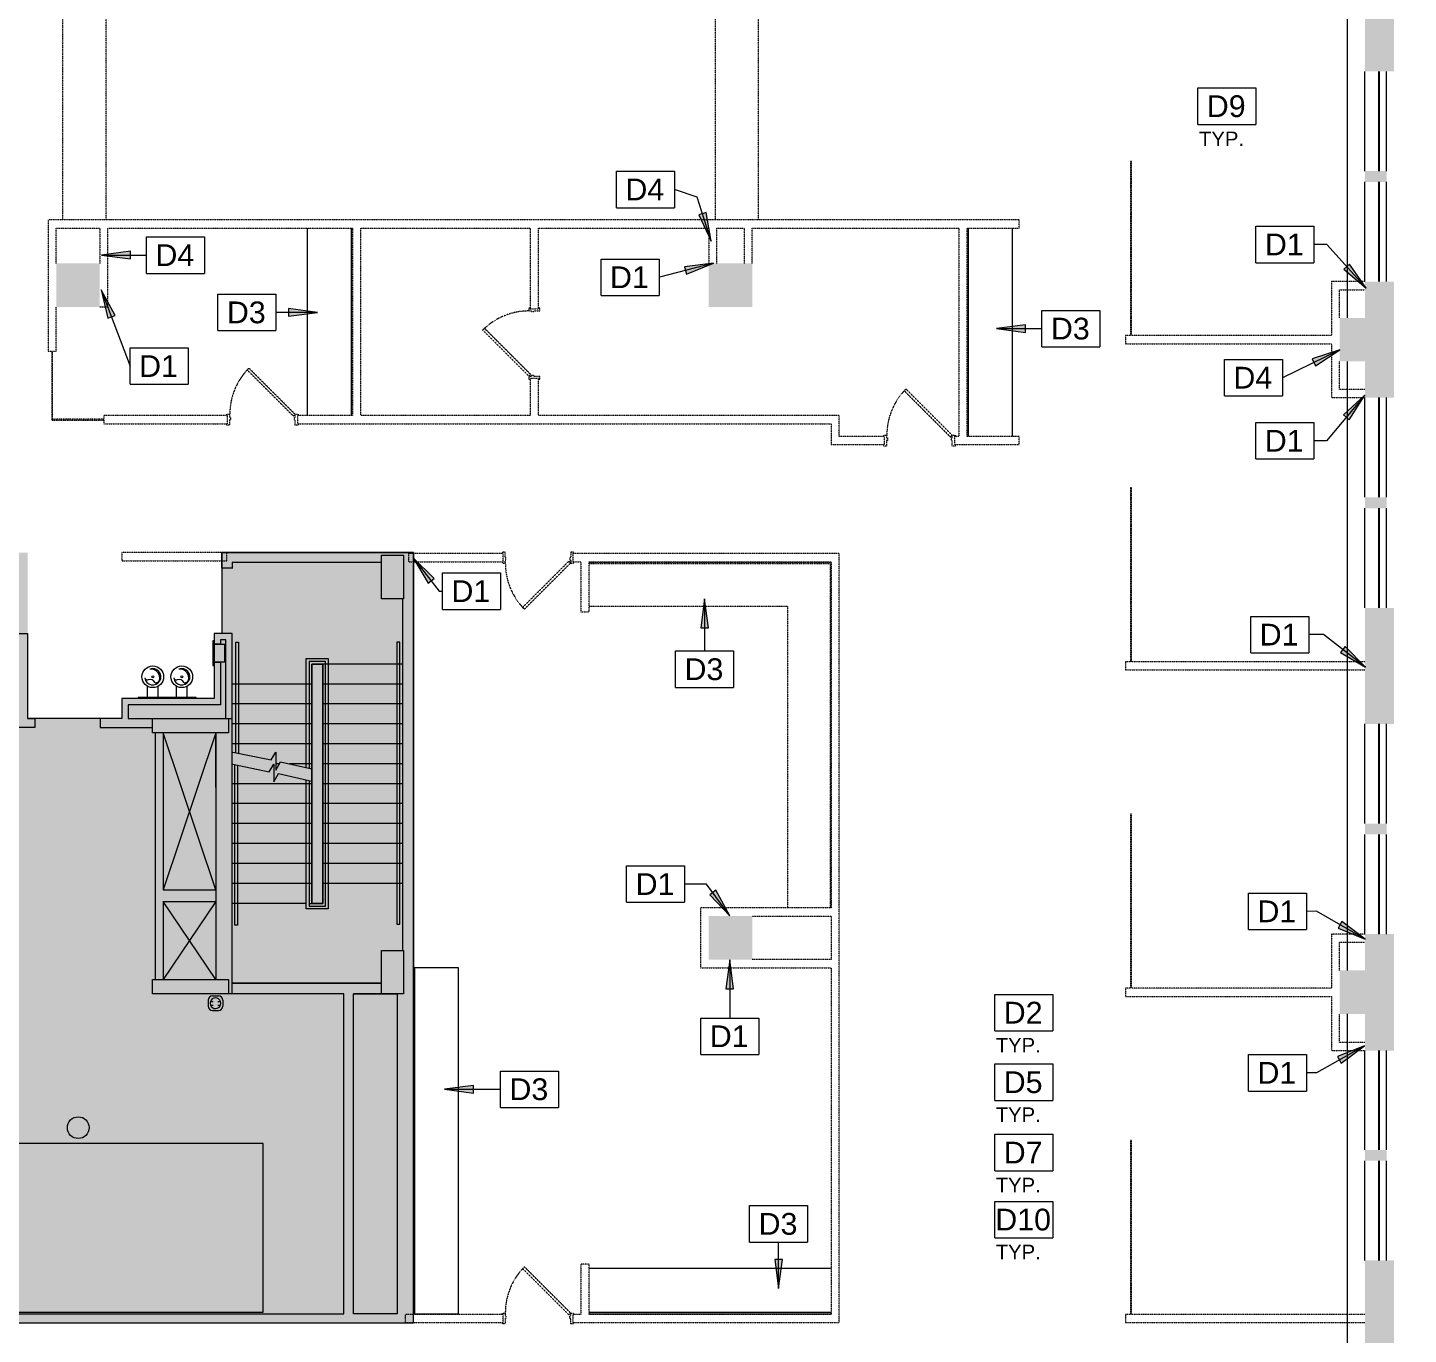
# Model space of a CAD drawing. Header units: inches. Extents: x 3 to 2535, y 0 to 2055.
# Drawn here: x 1773 to 2535, y 807 to 1528 of the extents above; entities that cross this region are included whole.
import ezdxf

# ---------------------------------------------------------------- set-up
doc = ezdxf.new("R2010")
doc.units = ezdxf.units.IN
doc.header["$MEASUREMENT"] = 0
doc.linetypes.add('Demolished', pattern=[0.1875, 0.125, -0.0625])
for name, color, linetype, lineweight in [('_800 AVAILABLE', 7, 'Continuous', 9), ('A-ANNO-KEYN', 231, 'Continuous', 9), ('A-DETL', 90, 'Continuous', 9), ('A-DETL-GENF', 92, 'Continuous', 9), ('A-DOOR', 31, 'Demolished', 9), ('A-WALL', 113, 'Demolished', 9), ('CORE', 7, 'Continuous', 9), ('G-ANNO-TEXT', 231, 'Continuous', 9), ('I-WALL', 2, 'Demolished', 9), ('Q-CASE', 31, 'Demolished', 9), ('Victor Bldg - 8th Floor_LINK_dwg', 8, 'Continuous', 9), ('WINDOWS', 7, 'Continuous', 9)]:
    doc.layers.add(name, color=color, linetype=linetype, lineweight=lineweight)
doc.styles.add('Arial', font='arial.ttf', dxfattribs={"height": 12})
doc.styles.add('Swis721 Lt BT', font='swissl.ttf', dxfattribs={"height": 8})

# ---------------------------------------------------------------- blocks, each defined once
blk = doc.blocks.new('Door - Single - Solid Door-7925638-Level XX  DEMOLITION')
at = {"layer": 'A-DOOR', "color": 250, "lineweight": 20}
for p, q in [((-15.63, 2.91), (-14.13, 2.91)), ((-15.63, 2.16), (-15.63, 2.91)), ((-14.13, 2.91), (-14.13, -0.09)), ((22.12, 2.91), (23.62, 2.91)), ((22.12, -0.09), (22.12, 2.91)), ((23.62, 2.91), (23.62, 2.16)), ((-15.63, -3.09), (-15.63, -2.34)), ((-14.13, -3.09), (-15.63, -3.09)), ((-14.13, -0.09), (-13.63, -0.09)), ((-14.13, -1.59), (-14.13, -3.09)), ((-13.63, -1.59), (-14.13, -1.59)), ((-13.03, -2.12), (-14.01, -3.09)), ((-14.01, -3.09), (11.45, -28.54)), ((-13.63, -0.09), (-13.63, -1.59)), ((12.42, -27.57), (-13.03, -2.12)), ((21.62, -0.09), (22.12, -0.09)), ((21.62, -1.59), (21.62, -0.09)), ((22.12, -1.59), (21.62, -1.59)), ((22.12, -3.09), (22.12, -1.59)), ((23.62, -3.09), (22.12, -3.09)), ((23.62, -2.34), (23.62, -3.09)), ((11.45, -28.54), (12.42, -27.57))]:
    blk.add_line(p, q, dxfattribs=at)
at = {"layer": 'A-DOOR', "color": 7}
blk.add_arc((-14.01, -3.09), 36, 315, 0.5, dxfattribs=at)
blk = doc.blocks.new('Door - Single - Solid Door-7925635-Level XX  DEMOLITION')
at = {"layer": 'A-DOOR', "color": 250, "lineweight": 20}
for p, q in [((-14.01, 3.09), (11.45, 28.54)), ((12.42, 27.57), (-13.03, 2.12)), ((11.45, 28.54), (12.42, 27.57)), ((-15.63, 3.09), (-15.63, 2.34)), ((-14.13, 3.09), (-15.63, 3.09)), ((-14.13, 1.59), (-14.13, 3.09)), ((-13.63, 1.59), (-14.13, 1.59)), ((-14.13, -2.91), (-14.13, 0.09)), ((-14.13, 0.09), (-13.63, 0.09)), ((-13.03, 2.12), (-14.01, 3.09)), ((-13.63, 0.09), (-13.63, 1.59)), ((22.12, 1.59), (21.62, 1.59)), ((21.62, 1.59), (21.62, 0.09)), ((21.62, 0.09), (22.12, 0.09)), ((23.62, 3.09), (22.12, 3.09)), ((22.12, 3.09), (22.12, 1.59)), ((22.12, 0.09), (22.12, -2.91)), ((23.62, 2.34), (23.62, 3.09)), ((-15.63, -2.16), (-15.63, -2.91)), ((-15.63, -2.91), (-14.13, -2.91)), ((22.12, -2.91), (23.62, -2.91)), ((23.62, -2.91), (23.62, -2.16))]:
    blk.add_line(p, q, dxfattribs=at)
at = {"layer": 'A-DOOR', "color": 7}
blk.add_arc((-14.01, 3.09), 36, 359.5, 45, dxfattribs=at)
blk = doc.blocks.new('C-L SHAPE COUNTER TOP - C-L SHAPE COUNTER TOP-7921085-Level XX  DEMOLITION')
at = {"layer": 'Q-CASE', "color": 7}
for p, q in [((0, 0), (0, -133.5)), ((0.5, -133.5), (0.5, -0.5)), ((0.5, -0.5), (190.5, -0.5)), ((24, -133.5), (24, -24)), ((24, -24), (190.5, -24))]:
    blk.add_line(p, q, dxfattribs=at)
blk = doc.blocks.new('C-Counter Top - ADJ HEIGHT-7921198-Level XX  DEMOLITION')
at = {"layer": 'Q-CASE', "linetype": 'Continuous'}
for p, q in [((143.74, 0), (-47.26, 0)), ((-47.26, 0), (-47.26, -0.75)), ((143.74, -0.75), (143.74, 0)), ((-47.26, -0.75), (-47.26, -25)), ((-47.26, -0.75), (143.74, -0.75)), ((143.74, -25), (143.74, -0.75)), ((-47.26, -25), (143.74, -25))]:
    blk.add_line(p, q, dxfattribs=at)
blk = doc.blocks.new('C-Counter Top - ADJ HEIGHT-7921245-Level XX  DEMOLITION')
at = {"layer": 'Q-CASE', "linetype": 'Continuous'}
for p, q in [((86.24, 0), (-47.26, 0)), ((-47.26, -0.75), (86.24, -0.75)), ((-47.26, -25), (86.24, -25))]:
    blk.add_line(p, q, dxfattribs=at)
blk = doc.blocks.new('C-Counter Top - ADJ HEIGHT - 2_-0_-7924903-Level XX  DEMOLITION')
at = {"layer": 'Q-CASE', "color": 7}
for p, q in [((216.68, 0), (-47.26, 0)), ((-47.26, -24), (216.68, -24))]:
    blk.add_line(p, q, dxfattribs=at)
blk = doc.blocks.new('C-Counter Top - ADJ HEIGHT-7922816-Level XX  DEMOLITION')
at = {"layer": 'Q-CASE', "linetype": 'Continuous'}
for p, q in [((-47.26, -0.75), (56.24, -0.75)), ((-47.26, -25), (56.24, -25))]:
    blk.add_line(p, q, dxfattribs=at)
blk = doc.blocks.new('C-Counter Top - ADJ HEIGHT-7922926-Level XX  DEMOLITION')
at = {"layer": 'Q-CASE', "linetype": 'Continuous'}
for p, q in [((-47.26, -0.75), (67.74, -0.75)), ((-47.26, -25), (67.74, -25))]:
    blk.add_line(p, q, dxfattribs=at)
blk = doc.blocks.new('C-Counter Top - ADJ HEIGHT - 2_-0_-7924882-Level XX  DEMOLITION')
at = {"layer": 'Q-CASE', "color": 7}
for p, q in [((260.18, 0), (-47.26, 0)), ((-47.26, -24), (260.18, -24))]:
    blk.add_line(p, q, dxfattribs=at)
blk = doc.blocks.new('Victor Bldg - 8th Floor_LINK_dwg-6972240-Level XX  DEMOLITION')
at = {"layer": '_800 AVAILABLE'}
for p, q in [((2501.18, 1703.5), (2501.18, 1367.5)), ((2501.18, 1343.5), (2501.18, 1007.5)), ((2501.18, 983.5), (2501.18, 647.5))]:
    blk.add_line(p, q, dxfattribs=at)
at = {"layer": 'CORE'}
for p, q in [((1968.5, 1232.5), (1927.99, 1232.5)), ((1980, 1212.5), (1980, 1018.5)), ((1980, 1176.5), (1935.99, 1176.5)), ((1839.25, 1158), (1839.25, 1164.3)), ((1845.25, 1158), (1845.25, 1164.3)), ((1855.25, 1158), (1855.25, 1164.3)), ((1861.25, 1158), (1861.25, 1164.3)), ((1929.99, 1165.5), (1885.99, 1165.5)), ((1980, 1165.5), (1935.99, 1165.5)), ((1929.99, 1154.5), (1885.99, 1154.5)), ((1980, 1154.5), (1935.99, 1154.5)), ((1884, 1146.5), (1885.99, 1146.5)), ((1929.99, 1143.5), (1885.99, 1143.5)), ((1980, 1143.5), (1935.99, 1143.5)), ((1843.49, 1138.5), (1843.49, 1002.5)), ((1876.99, 1138.5), (1876.99, 1002.5)), ((1929.99, 1132.5), (1885.99, 1132.5)), ((1980, 1132.5), (1935.99, 1132.5)), ((1912.1, 1121.5), (1910.09, 1121.5)), ((1929.99, 1121.5), (1917.76, 1121.5)), ((1980, 1121.5), (1935.99, 1121.5)), ((1876.99, 1104.87), (1876.99, 1052)), ((1929.99, 1110.5), (1885.99, 1110.5)), ((1980, 1110.5), (1935.99, 1110.5)), ((1929.99, 1099.5), (1885.99, 1099.5)), ((1980, 1099.5), (1935.99, 1099.5)), ((1929.99, 1088.5), (1885.99, 1088.5)), ((1980, 1088.5), (1935.99, 1088.5)), ((1929.99, 1077.5), (1885.99, 1077.5)), ((1980, 1077.5), (1935.99, 1077.5)), ((1929.99, 1066.5), (1885.99, 1066.5)), ((1980, 1066.5), (1935.99, 1066.5)), ((1929.99, 1055.5), (1885.99, 1055.5)), ((1980, 1055.5), (1935.99, 1055.5)), ((1926.99, 1044.5), (1885.99, 1044.5)), ((1872.82, 991.05), (1872.82, 987.74)), ((1874.05, 990.38), (1875.53, 990.38)), ((1875.18, 993.41), (1878.48, 993.41)), ((1878.15, 990.38), (1879.61, 990.38)), ((1880.84, 991.05), (1880.84, 987.74)), ((1885.99, 994.5), (1884, 994.5)), ((1874.05, 988.41), (1875.53, 988.41)), ((1875.18, 985.39), (1878.48, 985.39)), ((1878.15, 988.41), (1879.61, 988.41))]:
    blk.add_line(p, q, dxfattribs=at)
at = {"layer": 'CORE', "flags": 128}
for points in [[(1886.36, 1229.38), (1880.36, 1229.38), (1880.36, 1238), (1986, 1238)], [(1986, 857.5), (1986, 994.5), (1986, 1238), (1986, 994.5)], [(1962.63, 1232.5), (1885.99, 1232.5), (1885.99, 1229.38)], [(1737.12, 1147.5), (1737.12, 1146.5), (1767.13, 1146.5), (1767.13, 1193.38), (1773.13, 1193.38), (1773.13, 1146.5), (1777.13, 1146.5), (1777.13, 1141.5), (1737.12, 1141.5), (1737.12, 818), (1947.63, 818), (1947.63, 994.5), (1888.12, 994.5)], [(1947.63, 994.5), (1885.99, 994.5), (1885.99, 1146.5), (1885.99, 1193.38), (1876.12, 1193.38), (1876.12, 1187.5), (1876.12, 1177.5), (1876.12, 1157.5), (1825.13, 1157.5), (1825.13, 1146.5)], [(1876.12, 1189.31), (1875.46, 1189.31), (1875.46, 1175.69), (1876.12, 1175.69)], [(1882.49, 1146.5), (1882.49, 1189.88), (1879.62, 1189.88), (1879.62, 1187.5), (1876.12, 1187.5)], [(1888.04, 1127.64), (1888.04, 1188.5), (1889.59, 1188.5), (1889.59, 1127.32)], [(1875.46, 1177.69), (1881.95, 1177.69), (1881.95, 1187.31), (1875.46, 1187.31)], [(1876.12, 1177.5), (1879.62, 1177.5), (1879.62, 1154), (1828.63, 1154), (1828.63, 1146.5), (1842, 1146.5), (1884, 1146.5), (1884, 1138.5), (1842, 1138.5), (1842, 1146.5)], [(1926.94, 1119.29), (1926.94, 1179.5), (1939.05, 1179.5), (1939.05, 1041.5), (1926.94, 1041.5), (1926.94, 1112.56)], [(1928.49, 1112.24), (1928.49, 1043), (1937.49, 1043), (1937.49, 1178), (1928.49, 1178), (1928.49, 1118.97)], [(1928.55, 1044.5), (1929.99, 1044.5), (1929.99, 1176.5), (1929.99, 1044.5), (1935.99, 1044.5), (1935.99, 1176.5), (1929.99, 1176.5), (1935.99, 1176.5), (1935.99, 1044.5), (1929.99, 1044.5)], [(1866.25, 1157.5), (1866.25, 1158), (1834.25, 1158), (1834.25, 1157.5)], [(1825.13, 1146.5), (1813.13, 1146.5), (1813.13, 1141.5), (1821.25, 1141.5), (1842, 1141.5)], [(1876.99, 1108.5), (1876.99, 1138.5), (1847.99, 1052), (1876.99, 1052), (1847.99, 1138.5), (1847.99, 1052)], [(1886.49, 1127.97), (1907.63, 1123.59), (1910.09, 1127.84), (1910.09, 1118.01), (1912.71, 1122.55), (1929.99, 1118.66)], [(1886.49, 1121.23), (1906.53, 1117.08), (1908.98, 1121.33), (1908.98, 1111.5), (1911.6, 1116.05), (1929.99, 1111.93)], [(1889.04, 1120.59), (1889.04, 1032.5), (1887.49, 1032.5), (1887.49, 1120.91)], [(1847.99, 1045.5), (1876.99, 1045.5), (1847.99, 1002.5), (1876.99, 1002.5), (1847.99, 1045.5), (1847.99, 1002.5)], [(1630.5, 897.5), (1630.5, 855.5), (1630.5, 813), (1491.5, 813), (1630.5, 813), (1986, 813), (1986, 994.87)], [(1970.5, 994.5), (1953, 994.5), (1977, 994.5), (1977, 818), (1953, 818), (1953, 994.5)]]:
    blk.add_lwpolyline(points, dxfattribs=at)
for points in [[(1968.5, 1212.5), (1968.5, 1236.5), (1980.5, 1236.5), (1980.5, 1212.5)], [(1978.5, 1188.5), (1976.95, 1188.5), (1976.95, 1032.93), (1978.5, 1032.93)], [(1968.5, 994.5), (1968.5, 1018.5), (1980.5, 1018.5), (1980.5, 994.5)], [(1842, 1002.5), (1884, 1002.5), (1884, 994.5), (1842, 994.5)], [(1885.99, 1000.5), (1968.5, 1000.5)], [(1903.12, 819), (1903.12, 912), (1743.12, 912), (1743.12, 819)]]:
    blk.add_lwpolyline(points, close=True, dxfattribs=at)
at = {"layer": 'CORE'}
for centre, radius in [((1842.25, 1169.5), 6), ((1858.25, 1169.5), 6), ((1842.25, 1169.5), 0.5), ((1858.25, 1169.5), 0.5), ((1801.12, 920.75), 6)]:
    blk.add_circle(centre, radius, dxfattribs=at)
for centre, radius, start, end in [((1842.25, 1169.5), 4.5, 188.26505, 112.11638), ((1841.2, 1168.76), 4.95, 0.43355, 97.45056), ((1858.25, 1169.5), 4.5, 188.26505, 112.11638), ((1857.2, 1168.76), 4.95, 0.43355, 97.45056), ((1839.35, 1169.38), 1.64, 198.80257, 285.2052), ((1840.77, 1164.97), 3, 23.61373, 109.26333), ((1843.58, 1168.74), 2.57, 268.70685, 1.19988), ((1855.35, 1169.38), 1.64, 198.80257, 285.2052), ((1856.77, 1164.97), 3, 23.61373, 109.26333), ((1859.58, 1168.74), 2.57, 268.70685, 1.19988), ((1875.18, 991.05), 2.36, 90, 180), ((1876.83, 989.4), 2.95, 340.52878, 272.49467), ((1878.48, 991.05), 2.36, 0, 90), ((1875.18, 987.74), 2.36, 180, 270), ((1876.83, 989.4), 2.95, 272.49467, 340.52878), ((1878.48, 987.74), 2.36, 270, 360)]:
    blk.add_arc(centre, radius, start, end, dxfattribs=at)
at = {"layer": 'WINDOWS'}
for p, q in [((2511, 1448.5), (2511, 1503.5)), ((2518.75, 1448.5), (2518.75, 1503.5)), ((2519, 1448.5), (2519, 1503.5)), ((2523, 1448.5), (2523, 1503.5)), ((2511, 1387.5), (2511, 1442.5)), ((2518.75, 1387.5), (2518.75, 1442.5)), ((2519, 1387.5), (2519, 1442.5)), ((2523, 1387.5), (2523, 1442.5)), ((2511, 1268.5), (2511, 1323.5)), ((2518.75, 1268.5), (2518.75, 1323.5)), ((2519, 1268.5), (2519, 1323.5)), ((2523, 1268.5), (2523, 1323.5)), ((2511, 1207.5), (2511, 1262.5)), ((2518.75, 1207.5), (2518.75, 1262.5)), ((2519, 1207.5), (2519, 1262.5)), ((2523, 1207.5), (2523, 1262.5)), ((2511, 1088.5), (2511, 1143.5)), ((2518.75, 1088.5), (2518.75, 1143.5)), ((2519, 1088.5), (2519, 1143.5)), ((2523, 1088.5), (2523, 1143.5)), ((2511, 1027.5), (2511, 1082.5)), ((2518.75, 1027.5), (2518.75, 1082.5)), ((2519, 1027.5), (2519, 1082.5)), ((2523, 1027.5), (2523, 1082.5)), ((2511, 908.5), (2511, 963.25)), ((2518.75, 908.5), (2518.75, 963.25)), ((2519, 908.5), (2519, 963.25)), ((2523, 908.5), (2523, 963.25)), ((2511, 847.5), (2511, 902.5)), ((2518.75, 847.5), (2518.75, 902.5)), ((2519, 847.5), (2519, 902.5)), ((2523, 847.5), (2523, 902.5))]:
    blk.add_line(p, q, dxfattribs=at)
blk = doc.blocks.new('Keynote Tag - Keynote Number - Boxed-135510-Level XX  DEMOLITION')
at = {"layer": 'A-ANNO-KEYN'}
for p, q in [((-0.125, -0.0792), (-0.125, 0.0781)), ((-0.125, 0.0781), (0.125, 0.0781)), ((0.125, 0.0781), (0.125, -0.0792)), ((-0.125, -0.0792), (0.125, -0.0792))]:
    blk.add_line(p, q, dxfattribs=at)

msp = doc.modelspace()

# ---------------------------------------------------------------- hatches: boundary and pattern name
at = {"layer": 'A-ANNO-KEYN'}
for points in [[(2150.4, 1409.78), (2147.51, 1425.66), (2143.5, 1424.37)], [(1813.93, 1402.12), (1829.93, 1400.01), (1829.93, 1404.22)], [(2151.67, 1397.61), (2135.65, 1395.66), (2136.7, 1391.58)], [(2511.65, 1383.85), (2502.54, 1397.17), (2499.4, 1394.36)], [(1813.82, 1383.05), (1817.51, 1367.34), (1821.45, 1368.83)], [(1933.06, 1370.52), (1917.06, 1372.62), (1917.06, 1368.41)], [(2307.82, 1361.57), (2323.82, 1359.47), (2323.82, 1363.68)], [(2497.18, 1349.94), (2481.87, 1344.83), (2483.72, 1341.04)], [(2510.99, 1324.93), (2499.11, 1314.01), (2502.34, 1311.3)], [(1985.92, 1235.09), (1994.13, 1221.19), (1997.45, 1223.79)], [(2146.67, 1212.42), (2144.57, 1196.42), (2148.78, 1196.42)], [(2511.43, 1174.74), (2500.08, 1186.21), (2497.5, 1182.89)], [(2160.71, 1037.58), (2152.93, 1051.72), (2149.54, 1049.23)], [(2511.18, 1024.68), (2498.35, 1034.46), (2496.25, 1030.81)], [(2160.61, 1013.36), (2158.5, 997.36), (2162.71, 997.36)], [(2510.79, 965.95), (2495.81, 959.94), (2497.88, 956.27)], [(2003.24, 941.94), (2019.24, 939.83), (2019.24, 944.05)], [(2187.55, 832.02), (2189.65, 848.02), (2185.44, 848.02)]]:
    msp.add_hatch(color=256, dxfattribs=at).paths.add_polyline_path(points, flags=0)
at = {"layer": 'A-DETL-GENF'}
h = msp.add_hatch(color=7, dxfattribs=at)
h.paths.add_polyline_path([(338, 0), (338, 4), (345, 4), (345, 23.12), (273, 23.12), (273, 4), (280, 4), (280, 0), (311.78, 0)], flags=0)
h.paths.add_polyline_path([(200, 0), (200, 4), (207, 4), (207, 23.12), (135, 23.12), (135, 4), (142, 4), (142, 0), (171.38, 0)], flags=0)
h.paths.add_polyline_path([(418, 0), (509.5, 0), (509.5, 56), (479.5, 56), (479.5, 23.06), (411, 23.06), (411, 4), (418, 4)], flags=0)
h.paths.add_polyline_path([(1050, 0), (1050, 14.5), (1079, 14.5), (1079, 11.5), (1143, 11.5), (1143, 27.5), (1069, 27.5), (1069, 32.86), (1011, 32.86), (1011, 23.12), (1004.38, 23.12), (1004.38, 0), (1036.5, 0)], flags=0)
h.paths.add_polyline_path([(920.38, 0), (920.38, 23.12), (913.5, 23.12), (913.5, 32.99), (884.25, 32.99), (884.25, 23.12), (867.25, 23.12), (867.25, 0), (913.5, 0)], flags=0)
h.paths.add_polyline_path([(62, 0), (62, 4), (69, 4), (69, 23.12), (34.12, 23.12), (34.12, 74.5), (16, 74.5), (16, 66), (12, 66), (12, 0), (34.12, 0)], flags=0)
h.paths.add_polyline_path([(783.25, 0), (783.25, 21.5), (781.25, 21.5), (781.25, 56), (751.25, 56), (751.25, 23.12), (730.25, 23.12), (730.25, 0), (781.25, 0)], flags=0)
h.paths.add_polyline_path([(614, 0), (646.25, 0), (646.25, 33.12), (614, 33.12), (614, 23.12), (593.13, 23.12), (593.13, 0)], flags=0)
h.paths.add_polyline_path([(2155, 3.5), (2215, 3.5), (2215, 19.5), (2155, 19.5)], flags=0)
h.paths.add_polyline_path([(2531, 3.5), (2535, 3.5), (2535, 63.5), (2519, 63.5), (2519, 41.5), (2497, 41.5), (2497, 19.5), (2475, 19.5), (2475, 3.5), (2519, 3.5)], flags=0)
h.paths.add_polyline_path([(2378.78, 3.5), (2423, 3.5), (2423, 19.5), (2363, 19.5), (2363, 3.5), (2374.5, 3.5)], flags=0)
h.paths.add_polyline_path([(2043, 3.5), (2103, 3.5), (2103, 19.5), (2059, 19.5), (2059, 27.5), (1979, 27.5), (1979, 11.5), (2043, 11.5)], flags=0)
h.paths.add_polyline_path([(2261.33, 7.5), (2267.33, 7.5), (2267.33, 19.5), (2261.33, 19.5)], flags=0)
h.paths.add_polyline_path([(2316.67, 7.5), (2316.67, 19.5), (2310.67, 19.5), (2310.67, 7.5)], flags=0)
h.paths.add_polyline_path([(1259, 11.5), (1323, 11.5), (1323, 27.5), (1259, 27.5)], flags=0)
h.paths.add_polyline_path([(1453, 11.5), (1503, 11.5), (1503, 27.5), (1439, 27.5), (1439, 11.5), (1443.5, 11.5)], flags=0)
h.paths.add_polyline_path([(1647.88, 11.5), (1683, 11.5), (1683, 27.5), (1619, 27.5), (1619, 11.5)], flags=0)
h.paths.add_polyline_path([(1828.75, 11.5), (1863, 11.5), (1863, 27.5), (1799, 27.5), (1799, 11.5), (1803.5, 11.5)], flags=0)
h.paths.add_polyline_path([(1564, 15.5), (1564, 27.5), (1558, 27.5), (1558, 15.5)], flags=0)
h.paths.add_polyline_path([(1918, 15.5), (1924, 15.5), (1924, 27.5), (1918, 27.5)], flags=0)
h.paths.add_polyline_path([(1738, 15.5), (1744, 15.5), (1744, 27.5), (1738, 27.5)], flags=0)
h.paths.add_polyline_path([(1198, 15.5), (1204, 15.5), (1204, 27.5), (1198, 27.5)], flags=0)
h.paths.add_polyline_path([(1384, 15.5), (1384, 27.5), (1378, 27.5), (1378, 15.5)], flags=0)
h.paths.add_polyline_path([(2519, 115.5), (2535, 115.5), (2535, 175.5), (2519, 175.5)], flags=0)
h.paths.add_polyline_path([(34.12, 123.5), (34.12, 224.5), (12, 224.5), (12, 132), (16, 132), (16, 123.5)], flags=0)
h.paths.add_polyline_path([(2531, 220.5), (2531, 226.5), (2519, 226.5), (2519, 220.5)], flags=0)
h.paths.add_polyline_path([(2531, 268.5), (2531, 274.5), (2519, 274.5), (2519, 268.5)], flags=0)
h.paths.add_polyline_path([(2173, 293.5), (2173, 317.5), (2149, 317.5), (2149, 293.5), (2152.5, 293.5)], flags=0)
h.paths.add_polyline_path([(517, 293.5), (517, 317.5), (493, 317.5), (493, 293.5), (512.5, 293.5)], flags=0)
h.paths.add_polyline_path([(1789, 293.5), (1813, 293.5), (1813, 317.5), (1789, 317.5)], flags=0)
h.paths.add_polyline_path([(21.13, 310.5), (34.12, 310.5), (34.12, 392.5), (12, 392.5), (12, 310.5)], flags=0)
h.paths.add_polyline_path([(2535, 319.5), (2535, 379.5), (2519, 379.5), (2519, 365.5), (2497, 365.5), (2497, 341.5), (2519, 341.5), (2519, 319.5)], flags=0)
h.paths.add_polyline_path([(2535, 431.5), (2535, 491.5), (2527, 491.5), (2527, 551.5), (2511, 551.5), (2511, 475.5), (2519, 475.5), (2519, 431.5)], flags=0)
h.paths.add_polyline_path([(21.13, 478.5), (34.12, 478.5), (34.12, 534.98), (75.5, 534.98), (75.5, 539.25), (3.5, 539.25), (3.5, 491.25), (12, 491.25), (12, 478.5), (14.26, 478.5)], flags=0)
h.paths.add_polyline_path([(306.53, 511.5), (306.53, 531.5), (296.25, 531.5), (296.25, 579.5), (283.25, 579.5), (283.25, 539.25), (191.5, 539.25), (191.5, 534.98), (286.53, 534.98), (286.53, 511.5), (305.81, 511.5)], flags=0)
h.paths.add_polyline_path([(2511, 603.5), (2527, 603.5), (2527, 667.5), (2511, 667.5), (2511, 647.5), (2497, 647.5), (2497, 623.5), (2511, 623.5)], flags=0)
h.paths.add_polyline_path([(291.03, 631.5), (296.25, 631.5), (296.25, 679.5), (304.93, 679.5), (304.93, 699.5), (296.25, 699.5), (296.25, 715.5), (283.25, 715.5), (283.25, 631.5), (286.53, 631.5)], flags=0)
h.paths.add_polyline_path([(829, 653.5), (853, 653.5), (853, 677.5), (829, 677.5)], flags=0)
h.paths.add_polyline_path([(2152.5, 653.5), (2173, 653.5), (2173, 677.5), (2149, 677.5), (2149, 653.5)], flags=0)
h.paths.add_polyline_path([(1093, 653.5), (1093, 677.5), (1069, 677.5), (1069, 653.5), (1088.5, 653.5)], flags=0)
h.paths.add_polyline_path([(498.94, 653.5), (517, 653.5), (517, 677.5), (493, 677.5), (493, 653.5)], flags=0)
h.paths.add_polyline_path([(1429, 653.5), (1453, 653.5), (1453, 677.5), (1429, 677.5)], flags=0)
h.paths.add_polyline_path([(1808.5, 653.5), (1813, 653.5), (1813, 677.5), (1789, 677.5), (1789, 653.5)], flags=0)
h.paths.add_polyline_path([(2511, 722.5), (2523, 722.5), (2523, 728.5), (2511, 728.5)], flags=0)
h.paths.add_polyline_path([(283.25, 770.5), (296.25, 770.5), (296.25, 776.5), (283.25, 776.5)], flags=0)
h.paths.add_polyline_path([(2511, 783.5), (2527, 783.5), (2527, 847.5), (2511, 847.5), (2511, 813.25)], flags=0)
h.paths.add_polyline_path([(283.25, 831.5), (296.25, 831.5), (296.25, 847.5), (304.93, 847.5), (304.93, 867.5), (296.25, 867.5), (296.25, 883.5), (283.25, 883.5), (283.25, 836)], flags=0)
h.paths.add_polyline_path([(2523, 902.5), (2523, 908.5), (2511, 908.5), (2511, 902.5)], flags=0)
h.paths.add_polyline_path([(296.25, 938.5), (296.25, 944.5), (283.25, 944.5), (283.25, 938.5), (289.64, 938.5)], flags=0)
h.paths.add_polyline_path([(2511, 963.25), (2527, 963.25), (2527, 1027.5), (2511, 1027.5), (2511, 1007.5), (2497, 1007.5), (2497, 983.5), (2511, 983.5), (2511, 967.75)], flags=0)
h.paths.add_polyline_path([(296.25, 999.5), (296.25, 1015.5), (304.93, 1015.5), (304.93, 1035.5), (296.25, 1035.5), (296.25, 1051.56), (283.25, 1051.56), (283.25, 999.5)], flags=0)
h.paths.add_polyline_path([(2173, 1013.5), (2173, 1037.5), (2149, 1037.5), (2149, 1013.5)], flags=0)
h.paths.add_polyline_path([(829, 1013.5), (853, 1013.5), (853, 1037.5), (829, 1037.5), (829, 1029.19)], flags=0)
h.paths.add_polyline_path([(517, 1013.5), (517.25, 1013.5), (517.25, 1037.5), (493, 1037.5), (493, 1013.5), (512.5, 1013.5)], flags=0)
h.paths.add_polyline_path([(1040.5, 1013.5), (1040.5, 1037.5), (1016.5, 1037.5), (1016.5, 1013.5)], flags=0)
h.paths.add_polyline_path([(2511, 1082.5), (2523, 1082.5), (2523, 1088.5), (2511, 1088.5)], flags=0)
h.paths.add_polyline_path([(289.62, 1106.56), (296.25, 1106.56), (296.25, 1112.56), (283.25, 1112.56), (283.25, 1106.56)], flags=0)
h.paths.add_polyline_path([(2511, 1143.5), (2527, 1143.5), (2527, 1207.5), (2511, 1207.5), (2511, 1173.25)], flags=0)
h.paths.add_polyline_path([(295.92, 1167.56), (296.25, 1167.56), (296.25, 1183.56), (304.93, 1183.56), (304.93, 1203.56), (296.25, 1203.56), (296.25, 1219.56), (283.25, 1219.56), (283.25, 1167.56)], flags=0)
h.paths.add_polyline_path([(2511, 1262.5), (2523, 1262.5), (2523, 1268.5), (2511, 1268.5)], flags=0)
h.paths.add_polyline_path([(296.25, 1274.56), (296.25, 1280.56), (283.25, 1280.56), (283.25, 1274.56), (295.92, 1274.56)], flags=0)
h.paths.add_polyline_path([(2511, 1323.5), (2527, 1323.5), (2527, 1387.5), (2511, 1387.5), (2511, 1367.5), (2497, 1367.5), (2497, 1343.5), (2511, 1343.5), (2511, 1328)], flags=0)
h.paths.add_polyline_path([(296.25, 1335.56), (296.25, 1351.56), (304.93, 1351.56), (304.93, 1371.56), (296.25, 1371.56), (296.25, 1387.56), (283.25, 1387.56), (283.25, 1335.56)], flags=0)
h.paths.add_polyline_path([(1087.5, 1373.5), (1093, 1373.5), (1093, 1397.5), (1069, 1397.5), (1069, 1373.5)], flags=0)
h.paths.add_polyline_path([(2173, 1373.5), (2173, 1397.5), (2149, 1397.5), (2149, 1373.5), (2168.5, 1373.5)], flags=0)
h.paths.add_polyline_path([(1453, 1373.5), (1453, 1397.5), (1429, 1397.5), (1429, 1373.5), (1448.5, 1373.5)], flags=0)
h.paths.add_polyline_path([(1813, 1373.5), (1813, 1397.5), (1789, 1397.5), (1789, 1373.5), (1792.5, 1373.5)], flags=0)
h.paths.add_polyline_path([(853, 1373.5), (853, 1397.5), (829, 1397.5), (829, 1373.5), (833.5, 1373.5)], flags=0)
h.paths.add_polyline_path([(517, 1373.5), (517, 1397.5), (493, 1397.5), (493, 1373.5), (515, 1373.5)], flags=0)
h.paths.add_polyline_path([(2511, 1442.5), (2523, 1442.5), (2523, 1448.5), (2511, 1448.5)], flags=0)
h.paths.add_polyline_path([(296.25, 1442.56), (296.25, 1448.56), (283.25, 1448.56), (283.25, 1442.56)], flags=0)
h.paths.add_polyline_path([(2527, 1503.5), (2527, 1567.5), (2511, 1567.5), (2511, 1503.5)], flags=0)
h.paths.add_polyline_path([(296.25, 1503.56), (296.25, 1519.56), (304.93, 1519.56), (304.93, 1539.56), (296.25, 1539.56), (296.25, 1555.56), (283.25, 1555.56), (283.25, 1503.56)], flags=0)
h.paths.add_polyline_path([(283.25, 1610.56), (296.25, 1610.56), (296.25, 1616.56), (283.25, 1616.56)], flags=0)
h.paths.add_polyline_path([(2511, 1622.5), (2523, 1622.5), (2523, 1628.5), (2511, 1628.5)], flags=0)
h.paths.add_polyline_path([(296.25, 1671.56), (296.25, 1687.56), (304.93, 1687.56), (304.93, 1707.56), (296.25, 1707.56), (296.25, 1755.56), (283.25, 1755.56), (283.25, 1671.56)], flags=0)
h.paths.add_polyline_path([(2527, 1683.5), (2527, 1747.5), (2511, 1747.5), (2511, 1727.5), (2497, 1727.5), (2497, 1703.5), (2511, 1703.5), (2511, 1683.5)], flags=0)
h.paths.add_polyline_path([(1792.5, 1733.5), (1813, 1733.5), (1813, 1757.25), (1789, 1757.25), (1789, 1733.5)], flags=0)
h.paths.add_polyline_path([(1069, 1733.5), (1093, 1733.5), (1093, 1757.5), (1069, 1757.5)], flags=0)
h.paths.add_polyline_path([(829, 1733.5), (853, 1733.5), (853, 1757.5), (829, 1757.5)], flags=0)
h.paths.add_polyline_path([(2173, 1733.5), (2173, 1757.5), (2149, 1757.5), (2149, 1733.5), (2152.5, 1733.5)], flags=0)
h.paths.add_polyline_path([(493, 1733.5), (517, 1733.5), (517, 1757.5), (493, 1757.5)], flags=0)
h.paths.add_polyline_path([(1433.76, 1733.5), (1453.1, 1733.5), (1453.1, 1757.5), (1429, 1757.5), (1429, 1733.5), (1429.1, 1733.5)], flags=0)
h.paths.add_polyline_path([(2523, 1802.5), (2523, 1808.5), (2511, 1808.5), (2511, 1802.5)], flags=0)
h.paths.add_polyline_path([(283.25, 1807.56), (296.25, 1807.56), (296.25, 1855.56), (304.93, 1855.56), (304.93, 1870.56), (359, 1870.56), (359, 1883.56), (283.25, 1883.56), (283.25, 1851.06)], flags=0)
h.paths.add_polyline_path([(2527, 1863.5), (2527, 1927.5), (2511, 1927.5), (2511, 1863.5)], flags=0)
h.paths.add_polyline_path([(488, 1870.56), (488, 1927.5), (475, 1927.5), (475, 1883.56), (411, 1883.56), (411, 1870.56), (475, 1870.56)], flags=0)
h.paths.add_polyline_path([(2511, 1979.5), (2527, 1979.5), (2527, 2043.5), (2523, 2043.5), (2523, 2051.5), (2459, 2051.5), (2459, 2035.5), (2497, 2035.5), (2497, 2021.5), (2511, 2021.5)], flags=0)
h.paths.add_polyline_path([(475, 1979.5), (488, 1979.5), (488, 2021.5), (517, 2021.5), (517, 2035.5), (543, 2035.5), (543, 2051.5), (475, 2051.5), (475, 2021.5)], flags=0)
h.paths.add_polyline_path([(693.25, 2021.5), (703, 2021.5), (703, 2035.5), (723, 2035.5), (723, 2051.5), (659, 2051.5), (659, 2035.5), (679, 2035.5), (679, 2021.5), (688.75, 2021.5)], flags=0)
h.paths.add_polyline_path([(1423, 2021.5), (1423, 2035.5), (1443, 2035.5), (1443, 2051.5), (1379, 2051.5), (1379, 2035.5), (1399, 2035.5), (1399, 2021.5), (1413.25, 2021.5)], flags=0)
h.paths.add_polyline_path([(2119.34, 2021.5), (2143.34, 2021.5), (2143.34, 2035.5), (2163, 2035.5), (2163, 2051.5), (2099, 2051.5), (2099, 2035.5), (2119.34, 2035.5), (2119.34, 2022.56)], flags=0)
h.paths.add_polyline_path([(1039, 2021.5), (1063, 2021.5), (1063, 2035.5), (1083, 2035.5), (1083, 2051.5), (1019, 2051.5), (1019, 2035.5), (1039, 2035.5), (1039, 2022.56)], flags=0)
h.paths.add_polyline_path([(1759, 2021.5), (1783, 2021.5), (1783, 2035.5), (1803, 2035.5), (1803, 2051.5), (1739, 2051.5), (1739, 2035.5), (1759, 2035.5), (1759, 2022.56)], flags=0)
h.paths.add_polyline_path([(1504, 2035.5), (1504, 2047.5), (1498, 2047.5), (1498, 2035.5)], flags=0)
h.paths.add_polyline_path([(1324, 2035.5), (1324, 2047.5), (1318, 2047.5), (1318, 2035.5)], flags=0)
h.paths.add_polyline_path([(839, 2035.5), (903, 2035.5), (903, 2051.5), (839, 2051.5)], flags=0)
h.paths.add_polyline_path([(1233.25, 2035.5), (1263, 2035.5), (1263, 2051.5), (1199, 2051.5), (1199, 2035.5), (1228.75, 2035.5)], flags=0)
h.paths.add_polyline_path([(1144, 2035.5), (1144, 2047.5), (1138, 2047.5), (1138, 2035.5)], flags=0)
h.paths.add_polyline_path([(1559, 2035.5), (1623, 2035.5), (1623, 2051.5), (1559, 2051.5)], flags=0)
h.paths.add_polyline_path([(2404, 2035.5), (2404, 2047.5), (2398, 2047.5), (2398, 2035.5)], flags=0)
h.paths.add_polyline_path([(598, 2035.5), (604, 2035.5), (604, 2047.5), (598, 2047.5)], flags=0)
h.paths.add_polyline_path([(2313.25, 2035.5), (2343, 2035.5), (2343, 2051.5), (2279, 2051.5), (2279, 2035.5), (2308.75, 2035.5)], flags=0)
h.paths.add_polyline_path([(2218, 2035.5), (2224, 2035.5), (2224, 2047.5), (2218, 2047.5)], flags=0)
h.paths.add_polyline_path([(778, 2035.5), (784, 2035.5), (784, 2047.5), (778, 2047.5)], flags=0)
h.paths.add_polyline_path([(1953.25, 2035.5), (1983, 2035.5), (1983, 2051.5), (1919, 2051.5), (1919, 2035.5), (1948.75, 2035.5)], flags=0)
h.paths.add_polyline_path([(2044, 2035.5), (2044, 2047.5), (2038, 2047.5), (2038, 2035.5)], flags=0)
h.paths.add_polyline_path([(958, 2035.5), (964, 2035.5), (964, 2047.5), (958, 2047.5)], flags=0)
h.paths.add_polyline_path([(1684, 2035.5), (1684, 2047.5), (1678, 2047.5), (1678, 2035.5)], flags=0)
h.paths.add_polyline_path([(1858, 2035.5), (1864, 2035.5), (1864, 2047.5), (1858, 2047.5)], flags=0)
h = msp.add_hatch(color=9, dxfattribs=at)
h.paths.add_polyline_path([(31, 547.54), (283.25, 547.54), (283.25, 1522), (3.5, 1522), (3.5, 547.54)], flags=0)
h.paths.add_polyline_path([(1488.25, 813), (1491.5, 813), (1491.5, 1153.5), (1491.69, 1153.5), (1491.69, 1238), (829, 1238), (829, 1037.5), (853, 1037.5), (853, 1013.5), (829, 1013.5), (829, 951.5), (902.81, 951.5), (902.81, 813.06), (1321.5, 813.06), (1321.5, 1008.5), (1381.5, 1008.5), (1381.5, 813)], flags=0)
h.paths.add_polyline_path([(1630.5, 813), (1986, 813), (1986, 1238), (1880.43, 1238), (1880.43, 1193.38), (1876.12, 1193.38), (1876.12, 1157.5), (1825.13, 1157.5), (1825.13, 1146.5), (1773.13, 1146.5), (1773.13, 1237.94), (1630.5, 1237.94), (1630.5, 833.12)], flags=0)
h.paths.add_polyline_path([(1040.5, 1013.5), (1016.5, 1013.5), (1016.5, 1037.5), (1040.5, 1037.5), (1040.5, 1029.19)], flags=0)

# ---------------------------------------------------------------- linework, layer by layer
at = {"layer": 'A-ANNO-KEYN'}
for p, q in [((2142.61, 1434.02), (2130.06, 1438.35)), ((2150.4, 1409.78), (2142.61, 1434.02)), ((2147.51, 1425.66), (2143.5, 1424.37)), ((2150.4, 1409.78), (2147.51, 1425.66)), ((2143.5, 1424.37), (2150.4, 1409.78)), ((1829.93, 1404.22), (1813.93, 1402.12)), ((1813.93, 1402.12), (1829.93, 1400.01)), ((1813.93, 1402.12), (1838.77, 1402.12)), ((1829.93, 1400.01), (1829.93, 1404.22)), ((2489.97, 1408.03), (2482.88, 1408.01)), ((2511.65, 1383.85), (2489.97, 1408.03)), ((2151.67, 1397.61), (2121.74, 1389.91)), ((2151.67, 1397.61), (2135.65, 1395.66)), ((2135.65, 1395.66), (2136.7, 1391.58)), ((2136.7, 1391.58), (2151.67, 1397.61)), ((2502.54, 1397.17), (2499.4, 1394.36)), ((2499.4, 1394.36), (2511.65, 1383.85)), ((2511.65, 1383.85), (2502.54, 1397.17)), ((2121.74, 1389.91), (2121.55, 1389.89)), ((1813.82, 1383.05), (1817.51, 1367.34)), ((1821.45, 1368.83), (1813.82, 1383.05)), ((1813.82, 1383.05), (1829.75, 1340.91)), ((1933.06, 1370.52), (1917.06, 1372.62)), ((1917.06, 1372.62), (1917.06, 1368.41)), ((1817.51, 1367.34), (1821.45, 1368.83)), ((1933.06, 1370.52), (1910.17, 1370.52)), ((1917.06, 1368.41), (1933.06, 1370.52)), ((2323.82, 1363.68), (2307.82, 1361.57)), ((2323.82, 1359.47), (2323.82, 1363.68)), ((2307.82, 1361.57), (2323.82, 1359.47)), ((2307.82, 1361.57), (2332.8, 1361.57)), ((2497.18, 1349.94), (2465.47, 1334.49)), ((2497.18, 1349.94), (2481.87, 1344.83)), ((2483.72, 1341.04), (2497.18, 1349.94)), ((2481.87, 1344.83), (2483.72, 1341.04)), ((2510.99, 1324.93), (2489.91, 1299.73)), ((2510.99, 1324.93), (2499.11, 1314.01)), ((2502.34, 1311.3), (2510.99, 1324.93)), ((2499.11, 1314.01), (2502.34, 1311.3)), ((2489.91, 1299.73), (2482.82, 1299.71)), ((1985.92, 1235.09), (1994.13, 1221.19)), ((1997.45, 1223.79), (1985.92, 1235.09)), ((1985.92, 1235.09), (2000.28, 1216.76)), ((1994.13, 1221.19), (1997.45, 1223.79)), ((2000.28, 1216.76), (2002.08, 1216.74)), ((2146.67, 1212.42), (2144.57, 1196.42)), ((2148.78, 1196.42), (2146.67, 1212.42)), ((2146.67, 1212.42), (2146.67, 1183.73)), ((2144.57, 1196.42), (2148.78, 1196.42)), ((2488.21, 1192.76), (2479.99, 1192.74)), ((2511.43, 1174.74), (2488.21, 1192.76)), ((2500.08, 1186.21), (2497.5, 1182.89)), ((2497.5, 1182.89), (2511.43, 1174.74)), ((2511.43, 1174.74), (2500.08, 1186.21)), ((2147.81, 1055.14), (2135.68, 1055.14)), ((2160.71, 1037.58), (2147.81, 1055.14)), ((2152.93, 1051.72), (2149.54, 1049.23)), ((2160.71, 1037.58), (2152.93, 1051.72)), ((2149.54, 1049.23), (2160.71, 1037.58)), ((2484.26, 1040.11), (2478.79, 1040.09)), ((2511.18, 1024.68), (2484.26, 1040.11)), ((2498.35, 1034.46), (2496.25, 1030.81)), ((2496.25, 1030.81), (2511.18, 1024.68)), ((2511.18, 1024.68), (2498.35, 1034.46)), ((2160.61, 1013.36), (2158.5, 997.36)), ((2162.71, 997.36), (2160.61, 1013.36)), ((2160.61, 1013.36), (2160.61, 981.23)), ((2158.5, 997.36), (2162.71, 997.36)), ((2510.79, 965.95), (2484.26, 951.04)), ((2510.79, 965.95), (2495.81, 959.94)), ((2495.81, 959.94), (2497.88, 956.27)), ((2497.88, 956.27), (2510.79, 965.95)), ((2484.26, 951.04), (2478.79, 951.02)), ((2019.24, 944.05), (2003.24, 941.94)), ((2003.24, 941.94), (2019.24, 939.83)), ((2003.24, 941.94), (2034.08, 941.94)), ((2019.24, 939.83), (2019.24, 944.05)), ((2187.55, 832.02), (2187.55, 857.59)), ((2189.65, 848.02), (2185.44, 848.02)), ((2185.44, 848.02), (2187.55, 832.02)), ((2187.55, 832.02), (2189.65, 848.02))]:
    msp.add_line(p, q, dxfattribs=at)
at = {"layer": 'A-DETL'}
for p, q in [((1986, 1238), (1880.43, 1238)), ((1880.43, 1238), (1880.43, 1193.38)), ((1986, 813), (1986, 1238)), ((1880.43, 1193.38), (1876.12, 1193.38)), ((1876.12, 1193.38), (1876.12, 1157.5)), ((1876.12, 1157.5), (1825.13, 1157.5)), ((1825.13, 1157.5), (1825.13, 1146.5)), ((1825.13, 1146.5), (1773.13, 1146.5)), ((1630.5, 813), (1986, 813))]:
    msp.add_line(p, q, dxfattribs=at)
at = {"layer": 'A-WALL', "color": 250, "lineweight": 20}
for p, q in [((1784.5, 1421.56), (1784.5, 1349.21)), ((2320.25, 1421.56), (1784.5, 1421.56)), ((1789, 1397.5), (1789, 1417.06)), ((1789, 1417.06), (1813, 1417.06)), ((1813, 1417.06), (1813, 1397.5)), ((1817.5, 1417.06), (1952.5, 1417.06)), ((1817.5, 1373.5), (1817.5, 1417.06)), ((1952.5, 1417.06), (1952.5, 1313.56)), ((1957, 1417.06), (2050.5, 1417.06)), ((1957, 1313.56), (1957, 1417.06)), ((2050.5, 1417.06), (2050.5, 1372.56)), ((2055, 1417.06), (2149, 1417.06)), ((2055, 1372.56), (2055, 1417.06)), ((2149, 1417.06), (2149, 1397.5)), ((2153.5, 1417.06), (2168.5, 1417.06)), ((2153.5, 1397.5), (2153.5, 1417.06)), ((2168.5, 1417.06), (2168.5, 1397.5)), ((2173, 1417.06), (2287, 1417.06)), ((2173, 1397.5), (2173, 1417.06)), ((2287, 1417.06), (2287, 1302.06)), ((2291.5, 1417.06), (2320.25, 1417.06)), ((2291.5, 1302.06), (2291.5, 1417.06)), ((2320.25, 1417.06), (2320.25, 1421.56)), ((2511, 1387.5), (2492.5, 1387.5)), ((2492.5, 1387.5), (2492.5, 1357.75)), ((2497, 1383), (2511, 1383)), ((2497, 1367.5), (2497, 1383)), ((1789, 1349.21), (1789, 1373.5)), ((1813, 1373.5), (1817.5, 1373.5)), ((2050.5, 1372.56), (2055, 1372.56)), ((2381.75, 1357.75), (2379, 1357.75)), ((2379, 1357.75), (2379, 1353.25)), ((2492.5, 1357.75), (2382.25, 1357.75)), ((1784.5, 1349.21), (1786.5, 1349.21)), ((1787, 1349.21), (1789, 1349.21)), ((2379, 1353.25), (2492.5, 1353.25)), ((2492.5, 1353.25), (2492.5, 1323.5)), ((2497, 1328), (2497, 1343.5)), ((2050.5, 1334.06), (2050.5, 1313.56)), ((2055, 1334.06), (2050.5, 1334.06)), ((2055, 1313.56), (2055, 1334.06)), ((2511, 1328), (2497, 1328)), ((2492.5, 1323.5), (2511, 1323.5)), ((1883.5, 1313.56), (1815.25, 1313.56)), ((1815.25, 1313.56), (1815.25, 1311.56)), ((1815.25, 1311.06), (1815.25, 1309.06)), ((1883.5, 1309.06), (1883.5, 1313.56)), ((1952.5, 1313.56), (1922, 1313.56)), ((1922, 1313.56), (1922, 1309.06)), ((2050.5, 1313.56), (1957, 1313.56)), ((2221, 1313.56), (2055, 1313.56)), ((2221, 1302.06), (2221, 1313.56)), ((1815.25, 1309.06), (1883.5, 1309.06)), ((1922, 1309.06), (2216.5, 1309.06)), ((2216.5, 1309.06), (2216.5, 1297.56)), ((2216.5, 1297.56), (2246, 1297.56)), ((2246, 1302.06), (2221, 1302.06)), ((2246, 1297.56), (2246, 1302.06)), ((2287, 1302.06), (2284.5, 1302.06)), ((2284.5, 1302.06), (2284.5, 1297.56)), ((2284.5, 1297.56), (2320.25, 1297.56)), ((2320.25, 1302.06), (2291.5, 1302.06)), ((2320.25, 1297.56), (2320.25, 1302.06)), ((1883.18, 1238), (1825.13, 1238)), ((1825.13, 1238), (1825.13, 1233.5)), ((1883.18, 1233.5), (1883.18, 1238)), ((2035.5, 1237.5), (1983.25, 1237.5)), ((1983.25, 1237.5), (1983.25, 1233)), ((2035.5, 1233), (2035.5, 1237.5)), ((2221, 1237.5), (2074, 1237.5)), ((2074, 1237.5), (2074, 1233)), ((2221, 813.25), (2221, 1237.5)), ((1825.13, 1233.5), (1883.18, 1233.5)), ((1983.25, 1233), (2035.5, 1233)), ((2074, 1233), (2078.5, 1233)), ((2078.5, 1233), (2078.5, 1205.25)), ((2083, 1233), (2216.5, 1233)), ((2083, 1205.25), (2083, 1233)), ((2216.5, 1233), (2216.5, 1042)), ((2078.5, 1205.25), (2083, 1205.25)), ((2381.75, 1177.75), (2379, 1177.75)), ((2379, 1177.75), (2379, 1173.25)), ((2379, 1173.25), (2511, 1173.25)), ((2511, 1177.75), (2382.25, 1177.75)), ((2216.5, 1042), (2144.5, 1042)), ((2144.5, 1042), (2144.5, 1009)), ((2173, 1037.5), (2216.5, 1037.5)), ((2216.5, 1037.5), (2216.5, 1013.5)), ((2511, 1027.5), (2492.5, 1027.5)), ((2492.5, 1027.5), (2492.5, 997.63)), ((2497, 1023), (2511, 1023)), ((2497, 1007.5), (2497, 1023)), ((2216.5, 1013.5), (2173, 1013.5)), ((2144.5, 1009), (2216.5, 1009)), ((2216.5, 1009), (2216.5, 817.75)), ((2381.75, 997.63), (2379, 997.63)), ((2379, 997.63), (2379, 993.13)), ((2379, 993.13), (2492.5, 993.13)), ((2492.5, 997.63), (2382.25, 997.63)), ((2492.5, 993.13), (2492.5, 963.25)), ((2497, 967.75), (2497, 983.5)), ((2511, 967.75), (2497, 967.75)), ((2492.5, 963.25), (2511, 963.25)), ((2083, 845.5), (2078.5, 845.5)), ((2078.5, 845.5), (2078.5, 817.75)), ((2083, 817.75), (2083, 845.5)), ((2035.5, 817.75), (1981.5, 817.75)), ((1981.5, 817.75), (1981.5, 813.25)), ((2035.5, 813.25), (2035.5, 817.75)), ((2078.5, 817.75), (2074, 817.75)), ((2074, 817.75), (2074, 813.25)), ((2216.5, 817.75), (2083, 817.75)), ((2381.75, 817.75), (2379, 817.75)), ((2379, 817.75), (2379, 813.25)), ((2511, 817.75), (2382.25, 817.75)), ((1981.5, 813.25), (2035.5, 813.25)), ((2074, 813.25), (2221, 813.25)), ((2379, 813.25), (2511, 813.25))]:
    msp.add_line(p, q, dxfattribs=at)
at = {"layer": 'I-WALL', "color": 250, "lineweight": 20}
for p, q in [((2382.25, 1453.75), (2381.75, 1453.75)), ((2381.75, 1453.75), (2381.75, 1357.75)), ((2382.25, 1357.75), (2382.25, 1453.75)), ((1786.5, 1349.21), (1786.5, 1311.06)), ((1787, 1311.56), (1787, 1349.21)), ((1786.5, 1311.06), (1815.25, 1311.06)), ((1815.25, 1311.56), (1787, 1311.56)), ((2382.25, 1273.75), (2381.75, 1273.75)), ((2381.75, 1273.75), (2381.75, 1177.75)), ((2382.25, 1177.75), (2382.25, 1273.75)), ((2382.25, 1093.62), (2381.75, 1093.62)), ((2381.75, 1093.62), (2381.75, 997.63)), ((2382.25, 997.63), (2382.25, 1093.62)), ((2382.25, 913.75), (2381.75, 913.75)), ((2381.75, 913.75), (2381.75, 817.75)), ((2382.25, 817.75), (2382.25, 913.75))]:
    msp.add_line(p, q, dxfattribs=at)

# ---------------------------------------------------------------- block references
at = {"layer": 'A-ANNO-KEYN', "xscale": 127.9999999999999, "yscale": 127.9999999999999, "zscale": 127.9999999999999}
for p in [(2434.82, 1484.34), (2114.06, 1438.42), (2466.88, 1408.08), (1854.77, 1402.19), (2105.55, 1389.96), (1894.17, 1370.59), (2348.8, 1361.64), (1845.75, 1340.99), (2449.47, 1334.56), (2466.82, 1299.78), (2018.08, 1216.81), (2463.99, 1192.82), (2146.67, 1173.73), (2119.68, 1055.21), (2462.79, 1040.16), (2322.78, 984.26), (2160.61, 971.23), (2462.79, 951.09), (2322.78, 945.91), (2050.08, 942.01), (2322.78, 907.08), (2187.55, 867.74), (2322.78, 870.1)]:
    msp.add_blockref('Keynote Tag - Keynote Number - Boxed-135510-Level XX  DEMOLITION', p, dxfattribs=at)
at = {"layer": 'A-DOOR', "color": 7}
for name, p, rotation in [('Door - Single - Solid Door-7925635-Level XX  DEMOLITION', (2052.84, 1349.32), 89.99999999999984), ('Door - Single - Solid Door-7925638-Level XX  DEMOLITION', (1906.74, 1311.22), 180), ('Door - Single - Solid Door-7925638-Level XX  DEMOLITION', (2269.24, 1299.72), 180), ('Door - Single - Solid Door-7925635-Level XX  DEMOLITION', (2058.74, 1235.34), 180), ('Door - Single - Solid Door-7925638-Level XX  DEMOLITION', (2058.74, 815.41), 180)]:
    msp.add_blockref(name, p, dxfattribs=dict(at, rotation=rotation))
at = {"layer": 'Q-CASE', "color": 7}
for name, p, rotation in [('C-Counter Top - ADJ HEIGHT - 2_-0_-7924882-Level XX  DEMOLITION', (1792.5, 1468.82), 90.00000000000001), ('C-Counter Top - ADJ HEIGHT - 2_-0_-7924903-Level XX  DEMOLITION', (2152.5, 1468.82), 90.00000000000001), ('C-L SHAPE COUNTER TOP - C-L SHAPE COUNTER TOP-7921085-Level XX  DEMOLITION', (2216.5, 1232.5), 270.0000000000001)]:
    msp.add_blockref(name, p, dxfattribs=dict(at, rotation=rotation))
at = {"layer": 'Q-CASE', "linetype": 'Continuous'}
for name, p, rotation in [('C-Counter Top - ADJ HEIGHT-7922816-Level XX  DEMOLITION', (1952.5, 1369.8), 270.0000000000001), ('C-Counter Top - ADJ HEIGHT-7922926-Level XX  DEMOLITION', (2291.5, 1349.32), 89.9999999999999), ('C-Counter Top - ADJ HEIGHT-7921198-Level XX  DEMOLITION', (1986, 865.26), 89.9999999999999), ('C-Counter Top - ADJ HEIGHT-7921245-Level XX  DEMOLITION', (2169.24, 818), 180)]:
    msp.add_blockref(name, p, dxfattribs=dict(at, rotation=rotation))
at = {"layer": 'Victor Bldg - 8th Floor_LINK_dwg', "color": 7}
msp.add_blockref('Victor Bldg - 8th Floor_LINK_dwg-6972240-Level XX  DEMOLITION', (0, 0), dxfattribs=at)

# ---------------------------------------------------------------- texts
at = {"layer": 'A-ANNO-KEYN', "char_height": 12, "attachment_point": 1, "style": 'Arial'}
for s, insert, width in [('D9', (2423.78, 1490.28), 26.26), ('D4', (2103.01, 1444.35), 26.26), ('D1', (2455.84, 1414.02), 26.26), ('D4', (1843.72, 1408.12), 26.26), ('D1', (2094.5, 1395.9), 26.26), ('D3', (1883.12, 1376.53), 26.26), ('D3', (2337.76, 1367.58), 26.26), ('D1', (1834.7, 1346.92), 26.26), ('D4', (2438.43, 1340.5), 26.26), ('D1', (2455.78, 1305.72), 26.26), ('D1', (2007.04, 1222.75), 26.26), ('D1', (2452.95, 1198.75), 26.26), ('D3', (2135.62, 1179.67), 26.26), ('D1', (2108.63, 1061.15), 26.26), ('D1', (2451.74, 1046.1), 26.26), ('D2', (2311.73, 990.19), 26.26), ('D1', (2149.56, 977.17), 26.26), ('D1', (2451.74, 957.03), 26.26), ('D3', (2039.04, 947.95), 26.26), ('D5', (2311.73, 951.84), 26.26), ('D7', (2311.73, 913.01), 26.26), ('D10', (2307.07, 876.04), 37.572), ('D3', (2176.5, 873.67), 26.26)]:
    msp.add_mtext(s, dxfattribs=dict(at, insert=insert, width=width))
at = {"layer": 'G-ANNO-TEXT', "color": 7, "char_height": 8, "width": 27.876, "attachment_point": 1, "style": 'Swis721 Lt BT'}
for insert in [(2419.48, 1470.28), (2307.32, 970.26), (2307.32, 931.91), (2307.32, 893.1), (2307.32, 856.18)]:
    msp.add_mtext('TYP.', dxfattribs=dict(at, insert=insert))

doc.saveas('drawing.dxf')
